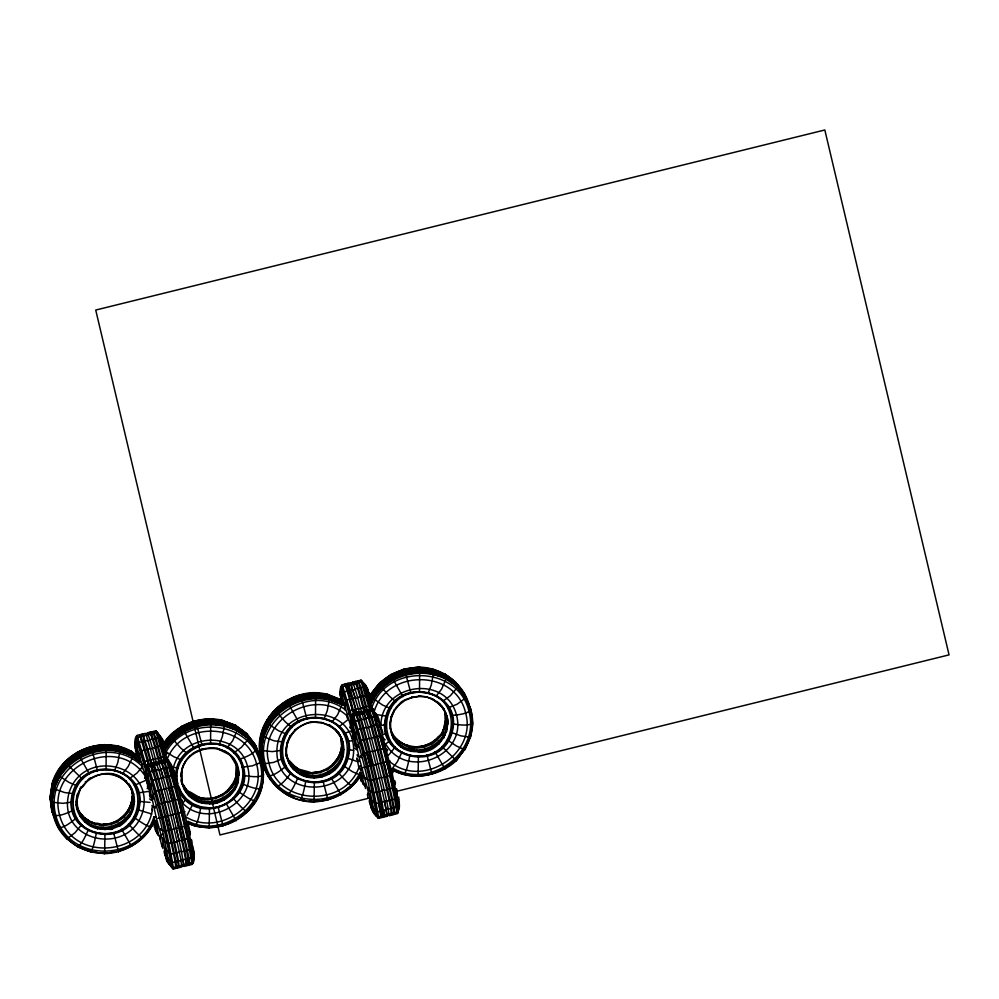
<?xml version="1.0" encoding="UTF-8"?>
<svg xmlns="http://www.w3.org/2000/svg" width="999" height="999" viewBox="0 0 999 999"><rect width="100%" height="100%" fill="white"/><g stroke="black" fill="none" stroke-linecap="round" stroke-linejoin="round"><path stroke-width="1.5" d="M76.174 804.183C78.471 814.173 85.477 821.927 95.954 824.674C96.915 823.438 104.97 827.959 103.222 824.25M104.957 833.653C61.151 833.466 63.699 769.917 106.069 769.63C149.875 769.804 147.328 833.353 104.957 833.653L104.633 853.67C125.762 852.984 146.94 840.309 154.658 820.167M80.432 787.062C82.405 790.858 87.512 776.698 91.658 777.759C104.708 770.192 122.702 774.65 130.482 787.474C111.438 752.01 54.67 791.283 84.628 821.752C98.489 835.027 119.093 829.27 129.733 814.447C132.38 816.058 122.939 819.055 125.474 821.078C135.627 812.811 137.612 794.754 128.796 784.153M207.979 799.749L207.755 798.463C201.673 801.66 189.61 789.784 187.7 791.583C206.219 811.762 244.543 791.046 236.651 764.035M177.31 784.64L177.959 784.44C169.193 753.795 212 730.207 233.791 752.946C254.595 772.14 236.788 808.99 209.478 807.841L209.166 827.846L195.267 826.198L186.688 822.826M190.022 755.881C176.848 767.419 178.609 791.945 195.08 800.349C200.349 804.982 221.491 804.12 201.011 801.822M312.887 773.838C309.628 770.716 294.68 769.942 292.857 765.296C309.802 786.088 349.95 765.309 341.558 738.124M314.373 781.93C270.567 781.742 273.114 718.194 315.484 717.906C359.29 718.081 356.743 781.63 314.373 781.93L314.036 801.922C290.921 802.122 268.856 786.463 262.837 763.91L260.714 748.214M314.448 778.059C311.139 774.824 296.528 774.45 294.443 769.417C304.995 783.041 331.218 779.482 339.847 763.723C347.927 750.911 343.269 732.592 329.882 725.386C311.588 719.255 332.517 725.736 335.302 730.094C345.279 738.598 343.519 753.908 339.847 763.723M391.995 734.327C393.369 740.184 414.298 752.896 416.67 746.827M418.406 756.231C374.6 756.043 377.147 692.494 419.518 692.207C463.324 692.394 460.776 755.943 418.406 756.231L418.119 776.186M390.884 731.618C398.613 761.026 436.888 755.519 445.979 731.73M360.639 767.881L361.238 770.641L358.891 767.806L356.98 757.816M166.746 754.008C166.608 750.586 162.575 744.18 158.279 746.578L161.301 757.704L160.527 757.904L157.505 746.765L155.657 747.215L158.679 758.353L157.917 758.541L154.895 747.414L152.435 748.014L155.457 759.153L153.297 759.69L150.275 748.551L147.815 749.15L150.837 760.289L150.075 760.476L147.053 749.35L145.205 749.799L148.227 760.938L147.452 761.126L140.297 736.55C134.253 736.887 135.589 746.69 136.663 750.499M141.983 736.038L142.008 734.19L140.16 734.64L142.907 742.095L142.145 742.282L139.385 734.827C133.217 735.239 134.915 745.341 135.989 749.2M142.757 735.851L142.77 734.003L145.23 733.391L146.279 735.739L148.439 735.202L147.552 733.503L145.392 734.04M147.365 734.715L147.39 732.854L149.85 732.255L152.597 739.697L153.371 739.51L151.523 733.778L153.359 733.316L155.207 739.06L155.981 738.86L153.234 731.418L156.131 730.906L162.725 740.097M147.527 735.339L147.552 733.503M149.825 734.103L149.85 732.255M150.762 734.54L150.612 732.055L152.46 731.605L153.359 733.316M156.381 732.979L156.406 731.143L162.537 739.285L163.611 743.843M155.482 820.903L155.095 825.186L157.58 828.758L158.329 835.114L160.052 837.224M341.121 699.937C340.409 695.828 337.974 684.802 344.543 684.165L345.592 686.513L346.366 686.313L348.064 691.42L347.29 691.62L345.442 685.876C339.41 686.226 340.746 696.028 341.82 699.824M351.336 721.253L341.308 687.362L341.296 689.135L341.621 685.401L352.085 720.841M345.454 686.45L345.317 683.978L347.165 683.516L356.718 712.387M347.914 685.177L347.927 683.328L350.387 682.717L358.454 709.015L360.614 708.478L357.592 697.352L360.052 696.74L364.16 712.025M352.522 684.04L352.547 682.192L355.007 681.58L357.754 689.035L358.529 688.835L356.68 683.104L358.516 682.654L360.364 688.386L361.139 688.199L358.391 680.744L361.288 680.232L367.869 689.422M355.756 683.241L355.769 681.393L357.617 680.931L358.666 683.279L359.44 683.091L358.554 681.393L357.779 681.58M365.297 686.887L365.309 685.239L373.151 711.101M149.925 788.548L152.397 780.569L155.32 779.607L158.379 790.908L159.141 790.709L156.094 779.42L157.929 778.958L165.035 802.622L164.261 802.821L160.926 789.947L159.078 790.396L162.412 803.271L161.651 803.458L158.317 790.584L155.369 791.483L152.472 796.116L152.897 798.401M162.924 848.513L162.238 845.229L164.448 841.183M177.585 783.428C177.46 780.032 173.376 773.813 169.156 776.186L172.215 787.487L171.441 787.674L165.921 767.881L164.073 768.331L166.646 777.284L165.871 777.472L163.299 768.518L160.839 769.13L166.371 788.923L164.223 789.46L161.164 778.159L158.704 778.77L161.751 790.072M382.742 732.766C382.617 729.37 378.534 723.139 374.313 725.511L380.644 749.375L379.87 749.562L376.548 736.688L374.7 737.137L378.034 750.024L377.26 750.212L373.926 737.337L371.466 737.936L374.8 750.811L372.652 751.348L369.318 738.473L366.858 739.085L370.192 751.96L369.418 752.147L366.084 739.272L364.235 739.722L367.57 752.597L366.808 752.796L363.474 739.922L360.527 740.808L357.63 745.441L358.054 747.727M77.323 809.202L76.486 801.111M131.256 789.385C135.864 797.239 130.819 811.45 123.913 816.845C129.595 809.714 134.278 799 131.393 789.185M184.852 763.024C179.982 768.706 182.942 777.784 181.843 783.391M236.401 778.596C235.439 775.624 236.101 766.383 236.338 763.186M209.54 803.97C224.513 804.37 240.309 789.672 238.386 775.374C237.3 773.613 237.05 762.512 238.249 770.316M262.113 761.887L252.248 765.871L242.095 767.207M289.76 737.112C284.265 747.964 285.477 761.55 294.043 770.029M342.42 745.391L341.521 744.767L341.084 737.324M398.988 704.345C391.87 710.938 387.812 723.251 391.208 731.605C390.072 724.937 390.122 717.519 393.793 711.425M418.481 752.359C438.311 752.934 451.061 732.155 446.84 715.808M133.454 808.628C129.932 806.493 135.402 800.536 133.903 797.589M237.962 782.816L237.088 781.98L238.324 774.749M103.397 828.446L103.434 827.497C114.348 827.184 124.713 821.403 130.582 812.175L131.456 812.624C123.963 824.637 108.866 830.781 95.105 827.472L95.405 826.548L103.434 827.497M106.069 769.63L106.181 749L92.07 750.599C54.058 759.277 37.862 811.663 66.908 838.798L77.922 846.99L90.747 852.01L104.608 853.646L101.299 852.646M235.964 786.812L235.102 786.363C229.221 795.591 218.856 801.373 207.942 801.685L207.917 802.634C218.644 802.259 229.158 796.965 235.102 787.899M210.577 743.805L210.689 723.189L196.766 725.099L183.729 730.431L172.465 738.81L180.582 747.926L187.05 753.421M305.906 775.911L312.812 776.722L312.849 775.773C326.473 775.524 339.235 766.27 343.231 753.171M315.484 717.906L315.597 697.277L301.673 699.188L288.636 704.52L277.372 712.899L285.477 722.015L291.958 727.522M416.595 747.302C425.911 746.353 436.476 741.071 441.858 732.891C443.431 734.989 435.089 737.225 437.362 739.435C444.592 733.591 447.989 721.952 445.591 712.424M416.883 750.074L408.866 749.138L408.566 750.062L416.845 751.036L416.883 750.074C430.507 749.824 443.269 740.584 447.265 727.472M419.518 692.207L419.63 671.578C400.761 672.115 382.829 682.105 372.689 698.064L382.517 705.019L390.621 708.503M95.954 824.674C95.067 820.816 101.399 825.661 103.234 824.275C118.531 824.337 131.631 811.151 132.368 796.303M180.969 776.123C182.392 741.345 239.036 737.412 239.086 775.524M207.667 798.738C224.288 798.988 238.836 781.655 236.688 766.096M286.738 757.479C282.942 740.958 297.178 721.765 315.334 722.202C328.484 724.287 321.815 721.565 315.384 722.165C308.679 719.879 297.789 728.146 294.767 729.757M419.155 695.754L426.948 696.952L419.355 696.515L412 697.527L405.107 700.336L399.15 704.77L394.543 710.514L391.583 717.17L389.91 724.512M183.804 864.247L181.656 864.784L181.568 866.333L183.716 865.796L183.804 864.247L183.017 859.29L180.869 859.814L181.718 866.982L179.258 867.582L178.409 860.426L177.635 860.614L178.496 867.781L176.648 868.231L175.799 861.076L175.025 861.263L175.874 868.418L173.164 869.005L166.521 860.301L165.447 855.781L166.034 853.408L156.044 816.795L148.227 781.081C144.843 778.059 143.656 764.173 150.1 763.661L155.419 780.057L156.181 779.869L153.621 770.916L155.457 770.454L158.029 779.407L158.804 779.22L156.231 770.266L158.691 769.667L161.264 778.608L163.411 778.084L159.066 763.698L161.526 763.086L163.424 769.08L164.198 768.893L161.326 760.888L163.162 760.439L164.136 762.437L168.481 776.822L169.256 776.635L166.683 767.682C171.691 765.172 175.25 773.351 175.712 777.01M146.766 768.356L147.165 764.897C158.104 798.713 166.945 833.653 172.715 868.693L171.753 866.707L172.402 867.02M148.227 781.081L148.289 779.957M150.774 765.047L150.861 763.473L152.71 763.024L155.582 771.016L156.356 770.828L153.471 762.824L155.944 762.225L158.816 770.217L160.964 769.692M150.936 765.671L151.024 764.123L150.25 764.31L152.972 771.665L153.746 771.478L151.836 765.484L153.684 765.022L155.457 770.454M153.384 764.397L153.471 762.824M153.546 765.022L153.634 763.473L152.872 763.673M155.844 763.785L155.944 762.225M156.006 764.422L156.094 762.874L158.254 762.337M163.074 762L163.162 760.439M163.848 761.812L163.936 760.251C169.593 757.729 172.79 767.469 173.626 771.378M164.011 762.437L164.098 760.901L163.324 761.088L164.286 763.061L165.047 762.874L164.098 760.901M173.576 868.993C167.745 833.628 158.829 798.351 147.79 764.235M165.659 852.309C166.358 856.043 170.055 864.31 175.175 861.825L173.426 853.208L174.188 853.021L175.949 861.638L177.785 861.188L176.036 852.572L176.798 852.372L178.559 860.988L181.019 860.389L179.271 851.772L181.418 851.235L183.878 866.445L186.338 865.846L185.477 858.678L186.251 858.491L187.038 863.448L186.264 863.648M183.179 859.852L185.639 859.24L183.878 850.624L184.653 850.436L187.1 865.646L188.948 865.196L186.488 849.987L187.263 849.799L189.023 858.403C194.718 858.253 193.868 849.15 192.607 845.654M188.886 862.999L188.786 864.547L189.648 862.811L188.886 862.999L188.099 858.029L188.861 857.841L189.723 865.009C195.891 864.61 194.206 854.495 193.132 850.636M192.02 864.435C186.201 829.07 177.285 793.793 166.246 759.677M192.645 863.773L194.368 854.02L193.207 849.45M192.957 861.8C187.387 827.971 178.846 794.217 168.282 761.575M193.756 857.804C188.586 826.385 180.657 795.054 170.854 764.735L170.767 766.133L168.194 763.074M357.779 713.91L357.867 712.349L356.019 712.799L358.903 720.803L358.129 720.991L355.244 712.999C348.614 713.736 350 725.886 353.446 729.282M357.929 714.547L358.791 712.811L358.703 714.36M358.541 713.723L358.629 712.162L361.089 711.55L362.212 714.185L364.36 713.648L366.121 719.018L363.973 719.542L362.063 713.561L359.603 714.16L361.513 720.154L360.739 720.341L357.867 712.349M365.622 711.975L365.709 710.414L363.249 711.013L368.569 727.409L366.421 727.946L363.848 718.993L361.388 719.605L363.948 728.546L363.186 728.746L360.614 719.792L358.766 720.242L361.338 729.195L360.577 729.382L358.004 720.429C352.422 720.591 352.784 729.407 353.921 732.991M366.383 711.788L366.483 710.227L368.319 709.765L371.203 717.769L371.965 717.569L369.093 709.577L371.99 709.065L378.571 718.256M366.546 712.412L366.633 710.876L365.871 711.063L368.581 718.406L369.355 718.219L366.483 710.227M369.006 711.138L369.093 709.577M369.155 711.775L369.255 710.227L368.481 710.414M372.165 710.851L372.265 709.302L383.691 748.576L395.504 798.488L397.802 813.099L394.88 814.335L394.018 807.167L393.256 807.367L394.106 814.522L392.257 814.984L391.408 807.816L390.634 808.004L391.496 815.172L389.036 815.771L388.174 808.616L386.026 809.14L386.875 816.308L384.415 816.92L381.955 801.71L381.193 801.897L383.491 816.458L384.353 814.722L383.566 809.752L382.792 809.939M373.351 712.399L373.439 710.901C383.591 744.193 394.031 778.558 397.802 813.099M375.924 715.459L376.011 714.073L380.656 728.234L392.182 773.376L399.001 805.743L398.114 811.138M377.872 818.019C372.09 782.991 363.261 748.039 352.322 714.235L352.222 715.784L352.947 713.561C363.986 747.689 372.902 782.966 378.733 818.318C374.837 815.446 369.855 809.615 371.878 804.17M398.676 796.94L398.851 799.088L396.478 807.167L394.168 807.741L392.42 799.125L391.645 799.312L393.406 807.929L391.558 808.378L387.487 789.185L386.725 789.372L389.16 800.424L386.7 801.036L384.253 789.984L382.105 790.521L384.553 801.56L382.093 802.172L379.645 791.121L378.871 791.32L383.653 817.107L381.805 817.557L379.345 802.347L378.571 802.547L381.031 817.756L378.733 818.318L377.759 816.32M381.73 815.371L380.869 817.107L381.73 815.371L380.944 810.401L380.182 810.589M397.177 813.76C391.358 778.408 382.442 743.131 371.403 709.003M196.703 720.716L209.016 718.731L223.152 721.016L236.014 726.073L235.752 725.411L246.753 733.591L255.095 744.28L261.288 759.59M301.611 694.804L313.923 692.819L328.059 695.104L327.797 694.442L340.684 699.537L343.356 701.972M370.167 696.428C379.046 678.808 398.426 668.044 417.907 667.419L417.944 667.132C441.433 666.907 463.623 683.066 469.493 706.006L470.217 710.988M168.993 762.187L168.544 759.814L163.936 756.755L161.239 757.379L162.387 761.862M374.15 711.525L373.701 709.14L369.093 706.093L366.396 706.705L367.545 711.188M162.213 846.965L159.815 838.161L162.45 833.878M179.845 791.745L179.433 789.46L175.162 786.588L172.153 787.162L175.487 800.049L174.713 800.236L171.441 787.674M120.467 777.11L119.93 776.735M315.597 697.277L329.47 698.9L342.32 703.97L337.55 714.859L331.943 722.015M398.077 744.33L398.314 743.231L393.244 737.699L397.764 743.481L404.12 747.552L404.008 748.738M103.197 824.262C108.991 823.288 117.682 823.838 103.459 825.561M104.733 828.646L97.44 827.609L97.527 828.895M209.191 827.784L209.203 827.684C228.072 827.372 245.929 817.232 256.069 801.348C266.171 785.451 263.549 766.47 260.664 748.9L262.475 734.752L268.057 722.152L277.023 711.151L268.306 722.826L262.725 735.426L262.475 734.752M312.587 772.702C324.812 772.227 336.85 764.035 340.434 751.897C342.857 750.973 337.587 757.067 338.574 757.292M314.086 801.885L314.111 801.785C332.979 801.473 350.836 791.32 360.976 775.436L352.31 771.64L343.281 765.621M78.134 752.996C62.088 762.587 50.974 779.794 50.524 798.688L52.373 812.799L50.262 797.964L52.26 783.541L49.95 797.115L51.786 811.2M52.847 814.06L50.849 797.751L51.523 793.306M51.985 790.346L52.435 787.399M50.774 799.362L52.835 785.876L58.666 772.714M53.059 786.475L53.309 787.15L58.891 774.55L67.607 762.874L58.641 773.875L53.059 786.475L51.249 800.624L53.484 786.038L58.991 773.601L59.216 774.188M138.736 759.502C106.543 732.279 51.036 758.703 51.324 800.836L51.511 801.348M72.465 801.972L62.949 803.346L51.823 802.185L53.884 788.711L59.728 775.586M52.935 797.115L53.534 792.457M52.398 802.384C52.085 759.964 108.541 734.053 140.21 762.324M77.435 793.843L76.886 801.298L77.885 808.89M131.793 802.11L132.467 797.726M133.804 803.408L134.253 800.499M144.755 775.424C116.696 734.103 46.279 766.608 59.553 814.934C71.341 862.524 145.542 856.955 152.385 809.502M236.763 773.376L237.213 770.454M237.65 781.98L238.324 777.597M314.198 693.468C285.876 693.643 259.952 717.507 259.678 746.241L259.865 746.753M276.436 709.552L267.52 720.666L261.938 733.266L260.202 747.639L262.262 734.153L268.082 720.991L269.992 718.606M261.626 737.15L262.312 732.717M260.664 748.9L262.899 734.315L268.419 721.877L268.631 722.464M344.767 705.781L342.245 703.758L329.195 698.189C296.915 689.647 261.126 715.296 260.739 749.113L260.926 749.625M261.563 747.414L262.238 742.981M262.687 740.022L263.149 737.062M281.88 750.249L272.365 751.623L261.238 750.461L263.311 736.987L269.143 723.863L271.066 721.478M261.825 748.139L262.275 745.179M262.725 742.22L263.187 739.26M262.812 742.432L263.261 739.472M261.813 750.661C261.925 711.788 309.078 685.851 342.382 705.219M261.613 784.402L261.338 787.911M285.876 750.212L287 742.919L290.01 736.101L294.967 730.044M341.67 747.464L341.596 740.184M342.557 756.068L343.231 751.685M353.634 750.386C353.309 798.014 276.461 800.299 276.885 751.173C277.198 703.558 354.046 701.261 353.634 750.386L347.977 749.575M445.467 723.226L446.141 718.855M447.04 727.459C447.814 730.831 440.771 735.227 443.881 738.036M471.653 727.322L470.092 735.801M470.554 708.878L470.741 709.377C483.366 752.996 430.132 792.294 391.67 769.317M151.935 805.494L152.41 806.792L155.807 807.379M160.452 828.533L160.939 829.832L165.297 831.068L168.307 830.419L161.626 803.308L158.666 804.12L155.282 806.88L155.407 808.029M187.4 821.877L187.887 823.176L185.09 826.173L182.143 826.997L175.474 799.887L178.446 799.225L182.23 800.224L182.355 801.36M357.093 754.819L357.567 756.118L358.866 756.455L371.191 802.734L370.779 807.467L376.685 816.433C371.116 782.592 362.575 748.838 352.01 716.196L351.398 720.291M149.6 798.9L151.349 800.386M354.757 748.239L356.493 749.725M135.602 742.382L136.151 738.036L146.179 771.927M340.497 693.006L341.034 690.421M113.149 773.701L113.499 774.375M361.238 775.349L360.926 780.244L365.209 786.55M351.124 721.59L350.811 726.348L353.384 730.406L358.866 756.455M341.596 687.237L342.22 686.588M361.263 774.025L360.939 778.758L365.222 784.814M340.696 699.874L341.258 697.714M96.428 832.642C95.429 837.187 93.282 850.211 90.509 851.385L77.647 846.315C81.856 845.216 86.189 834.265 88.511 829.532M200.474 798.863L200.262 797.739M209.478 807.841L200.936 806.83C199.875 811.438 197.952 824.075 195.03 825.561M202.035 803.084L201.96 801.797L209.478 803.109L216.833 802.097L223.826 799.2L216.683 801.673L209.253 802.721M305.382 772.951L305.17 771.827M305.844 780.918C304.782 785.526 302.859 798.164 299.937 799.65L304.558 800.199M306.943 777.172L306.868 775.886L314.373 777.197M409.415 747.264L409.328 745.966L403.534 744.218M409.877 755.232C408.778 760.314 406.955 771.79 403.958 773.963M410.976 751.485L410.664 750.636M439.135 703.87C444.093 709.427 448.364 715.534 448.014 723.925M164.76 849.512L164.098 851.66L165.01 855.706M369.917 798.85L369.255 800.998L370.167 805.032M114.598 770.629L117.82 762.524L120.042 750.624L106.181 749M207.942 801.685L199.925 800.736L199.625 801.66L195.779 800.149M219.118 744.817L222.327 736.713L224.563 724.812L210.689 723.189M312.849 775.773L304.832 774.824L304.533 775.748L300.687 774.237M324.026 718.905L327.235 710.801L329.47 698.9M428.047 693.206L431.268 685.102L433.491 673.214L419.28 671.291L433.416 673.001L446.278 678.059L432.717 672.227M370.217 793.631C368.144 797.726 373.901 805.431 378.708 803.009L376.261 791.957L377.035 791.77L379.483 802.821L381.318 802.359M224.5 750.761L224.975 751.298M115.135 746.091L118.382 746.166L131.493 751.885L131.256 751.26C102.01 734.702 61.239 751.26 52.01 783.641L52.248 784.277M95.692 823.676L88.686 821.091L83.941 817.569M222.715 720.641L235.776 725.449L222.715 720.641L208.966 719.03M313.873 693.119L327.822 694.467C290.634 684.04 250.499 720.779 260.964 758.84M368.144 792.769L367.395 794.567L368.082 797.839M53.022 782.167L57.33 772.464M118.644 746.827C91.034 739.909 60.102 756.842 52.323 784.49L52.51 784.989M55.07 781.218L58.741 772.926M59.465 774.862L53.934 788.773L64.598 792.544L73.739 793.681M57.093 780.606L59.54 775.074M56.131 784.09L58.579 778.558M78.571 792.831L80.931 787.512M129.758 807.654L131.581 803.571M133.267 806.106L129.62 814.497L130.432 815.446M129.783 814.922C135.614 805.456 134.316 793.518 129.083 784.103M130.719 813.248L132.58 807.791M167.582 758.216C183.267 719.73 247.003 722.826 256.631 764.26C267.545 803.096 219.768 837.287 185.814 816.945M153.871 817.095C139.648 862.562 67.57 862.899 55.819 815.434C42.895 767.931 106.531 731.805 141.433 765.621M151.249 826.323L153.721 820.716M153.809 820.928L151.324 826.535C147.864 827.584 137.937 819.979 133.854 817.344M154.283 820.204C141.496 854.432 91.896 864.335 66.596 837.961L68.856 839.26M238.324 779.083L234.141 788.686L229.533 794.43L223.576 798.863L224.138 800.049M234.94 789.635C234.952 783.84 241.109 774.899 237.337 767.794M237.05 783.341L234.628 788.798L229.683 794.854L223.726 799.275M300.262 695.391L300.075 695.017C282.205 700.149 267.432 714.01 261.838 731.83L261.663 732.554M343.431 702.185C314.673 682.654 271.066 699.437 261.75 732.766L261.938 733.266M276.511 709.752L267.595 720.878L262.262 734.153M264.835 727.397L267.282 721.865M277.497 712.412L268.581 723.538L263.074 736.35L274.013 740.821L283.154 741.957M265.896 730.269L268.344 724.737M266.77 729.595L269.143 723.863M257.005 797.702L258.866 793.506M257.08 797.914L260.801 789.522M341.958 757.429C341.396 764.997 331.156 769.205 329.033 774.138M369.805 696.428L371.041 693.631L379.782 682.729L391.021 674.387L404.058 669.068L417.994 667.145L432.092 669.405L431.83 668.743L444.942 674.475L444.717 673.838L455.919 682.629L464.348 693.518L471.053 710.227L472.652 723.663L470.541 737.237L460.814 735.851L450.736 732.18M370.042 697.065C379.008 679.27 398.564 668.418 418.219 667.782M370.117 697.265C385.314 666.171 431.381 658.329 456.006 682.829L445.217 675.187L432.355 670.129L418.294 668.631M370.304 697.777L371.541 694.979L380.457 683.853M370.379 697.989L371.628 695.192L380.544 684.065M370.017 700.062C378.484 681.443 398.701 670.042 418.818 669.38L418.569 668.706L404.645 670.629L391.608 675.948L380.344 684.327L380.594 685.002M370.854 699.25L372.09 696.453L380.806 685.601L392.17 677.185M371.104 699.924L381.056 685.451L372.664 696.778M371.178 700.137C382.305 678.071 409.428 666.77 433.229 672.489L433.416 673.001M371.441 700.861L372.914 697.452L371.765 700.424M371.054 702.896C387.212 665.646 445.941 661.813 465.909 697.739L457.067 704.258L447.864 707.916M371.578 703.296C385.776 671.415 432.555 662.899 457.28 687.599L457.33 686.425L446.353 678.271L433.491 673.214M372.09 706.905C387.35 663.598 458.366 665.521 468.956 711.238C480.706 753.059 429.258 789.897 392.682 767.981L397.29 761.812L401.96 752.11M374.038 712.2C385.801 669.268 455.169 668.306 465.559 712.662C477.51 753.908 422.465 788.923 389.872 761.725M359.253 766.47C345.642 807.292 278.921 806.068 268.981 763.211C256.643 720.529 315.122 685.814 347.115 715.958M360.327 772.065C341.97 811.85 275.474 807.442 265.247 763.711C252.71 720.229 309.44 682.579 345.017 709.565M442.32 733.815C444.056 727.247 447.152 716.221 444.056 709.04M442.607 731.605L445.03 726.148L441.67 733.278M443.231 737.499C446.903 731.056 448.164 723.401 446.278 716.183M464.772 749.113L456.268 760.651L464.772 749.113L470.354 736.513L464.972 749.812L456.343 745.953L447.302 739.934M387.512 750.699L387.387 749.55L383.691 748.576L380.631 749.213L377.31 736.5L380.319 735.926L385.164 739.834M256.968 749.412L247.103 736.288L256.743 748.713C253.908 754.233 244.892 757.329 238.923 759.527M340.334 735.589L339.523 735.276L340.022 734.74M391.683 733.478L392.345 733.366L392.145 734.24M329.483 724.7L329.882 725.386M230.294 755.256L235.427 761.488M335.189 729.345L335.826 729.807M152.572 807.13L151.823 808.478L152.547 810.813M88.998 821.94L89.111 820.741L82.755 816.683M90.559 826.161L90.672 824.962L84.44 820.791M193.519 796.128L193.294 795.142M200.936 806.83L193.019 803.72L187.075 815.346M195.08 800.349L194.768 799.5M298.426 770.217C299.338 766.92 291.221 766.795 290.359 762.649M297.927 777.809C295.679 782.479 291.146 793.668 287.075 794.592L294.218 797.402M299.987 774.437L299.675 773.588M402.447 744.517L402.56 743.318L396.203 739.26L394.393 736.95M122.515 773.738L128.122 766.583L133.142 756.393L120.042 750.624M227.035 747.926L232.642 740.771L237.412 729.882C216.658 718.256 189.535 722.389 172.39 738.598L172.203 738.086C192.557 718.368 227.572 717.369 248.127 737.312L237.15 729.158M365.996 784.927L365.122 786.25L365.547 788.548M400.874 747.04L401.423 746.203L408.866 749.138M444.368 709.889C440.322 702.634 433.479 699.45 426.523 696.877M435.964 696.328L441.57 689.16L446.353 678.271M118.194 746.453L131.231 751.223L139.798 757.592M403.796 747.764C410.314 751.498 419.967 751.098 426.011 751.323M266.233 771.078L268.281 774.55M443.668 709.34L443.706 710.002M102.922 745.054C84.728 745.704 67.745 755.818 57.942 771.078L57.83 771.678M139.073 758.041L131.581 752.097C106.543 738.286 72.752 747.552 57.905 771.89L58.092 772.389M78.209 753.209L66.896 761.75L58.417 773.276C74.575 746.241 115.247 737.886 139.41 758.928M59.615 771.515L61.538 769.143M64.411 765.559L67.358 762.2M97.49 770.803L92.258 750.911L79.208 756.243L67.957 764.622L59.465 776.111L69.068 782.442L77.173 785.926M60.677 774.387L62.6 772.002M64.51 769.63L68.332 764.859L59.465 776.111M163.074 744.018C175.574 724.525 200.512 715.072 222.914 720.379L223.152 721.016M164.373 742.869L171.091 734.502L182.255 726.198L195.13 720.666L195.367 721.303L209.291 719.38M163.312 744.655L171.066 735.002L182.33 726.623L195.367 721.303M163.386 744.867C180.682 716.882 223.501 711.201 247.065 734.44L236.089 726.285M164.548 744.168L171.528 735.451M164.623 744.38L171.603 735.664M167.008 742.132L168.918 739.747M163.911 746.265C176.373 726.685 201.323 717.319 223.751 722.614L223.501 721.94C205.057 717.694 185.265 723.076 171.403 735.938L171.653 736.613M164.123 746.852L172.115 737.062L164.373 747.527M164.448 747.739L172.203 738.086M164.635 748.251L172.59 738.323L183.716 730.057M165.684 747.252L172.59 738.323M164.947 749.088L172.702 739.435L183.966 731.056L188.349 729.233M165.447 749.537C182.567 721.802 225 716.183 248.351 739.21L248.389 738.024L236.813 729.72M124.151 817.107C107.43 828.72 127.348 814.11 128.559 810.389M146.478 832.567L148.414 830.144M276.561 710.701L276.311 710.027C293.444 693.806 320.417 689.822 341.258 701.098L341.508 701.773C316.483 687.949 282.68 697.227 267.844 721.553L267.595 720.878M277.572 712.624L268.893 724.387L278.496 730.719L286.588 734.203M272.977 719.093L274.887 716.708M268.893 724.387C281.418 704.27 306.681 694.018 329.695 699.537L329.707 699.612M255.756 800.499L247.04 811.363L243.281 814.16M239.61 817.157L247.115 811.575L255.844 800.711C252.198 801.585 242.595 794.317 238.374 791.533M374.026 692.906L375.936 690.534M377.859 688.149L379.77 685.764M381.518 686.725L372.415 697.339M312.812 776.722C323.551 776.348 334.066 771.053 339.997 761.987M343.269 792.182L352.023 785.664L359.69 775.798M360.627 775.411C348.214 795.316 323.177 805.506 300.374 800.024C275.474 794.317 262.824 770.466 256.393 747.776L246.591 734.902M439.16 743.905L438.623 743.244L444.905 735.214L444.031 734.764M433.067 748.438L432.667 747.677L440.734 740.709M455.981 759.764L464.697 748.9M142.595 766.483L136.925 773.114L129.271 778.758M248.351 739.21L241.433 747.302L233.791 752.946M457.28 687.599L450.374 695.691L442.719 701.348M181.506 776.011L181.281 775.374M286.413 750.099L286.176 749.462M83.067 817.532L83.304 816.433L78.384 810.826M81.756 824.512L75.037 832.691L67.02 838.848L58.329 827.484L51.798 810.289L54.708 816.732M84.628 821.752C86.413 817.856 73.202 809.053 85.027 821.078C92.22 828.071 103.072 830.019 112.388 828.096C113.724 831.143 105.207 827.734 105.02 829.782M126.086 780.681L126.398 781.53M178.484 785.714L181.131 792.12L186.264 798.701L182.755 803.258C208.067 829.657 257.754 802.272 247.59 766.695C239.011 730.394 182.218 732.105 173.451 767.457L178.247 767.869M189.136 795.928L189.385 794.842L184.315 789.31M291.171 772.789C287.575 777.284 281.219 786.151 276.099 786.438M348.039 719.617L338.698 727.035M396.516 740.109L396.753 739.01M395.204 747.09L388.486 755.269M366.458 776.997L365.609 777.871L366.084 779.158L370.454 780.394L373.464 779.744L370.092 765.671M56.918 822.701L58.779 826.061M130.32 786.65L132.979 794.03L133.704 794.068M183.341 785.738L182.755 785.089M288.249 759.827L286.139 753.77M230.919 755.706C229.67 754.195 204.783 743.306 224.4 751.236C231.93 753.845 234.315 763.536 238.224 768.256M439.847 704.108C418.406 690.172 444.006 705.619 443.556 709.59M135.539 750.549L136.626 754.607L138.199 756.243L137.587 752.447L135.015 748.426L135.352 742.032L145.392 776.298L144.53 778.383M341.146 698.526L339.972 693.818L340.509 691.358L350.549 725.636L349.687 727.722M158.479 826.498L157.343 828.171M363.636 775.836L362.737 777.771M234.977 760.739L234.777 761.613M68.506 761.063L70.979 759.228M73.451 757.392L78.397 753.708L91.359 748.663M73.526 757.604L78.471 753.92M78.721 754.595L67.358 763.011L67.607 763.686L78.946 755.194M74.326 759.752L79.271 756.081M69.568 763.935L79.458 756.58L92.42 751.535M82.53 779.245L68.182 765.246C87.288 746.952 120.055 744.093 140.459 761.762M177.71 730.856L182.642 727.185M175.499 733.416L182.917 727.896L195.792 722.639L198.851 722.215M183.242 728.783L171.878 737.2L172.128 737.874C189.261 721.665 216.234 717.682 237.075 728.945L223.963 723.214L210.102 721.578L196.116 723.526L196.341 724.113L189.186 727.035M175.325 737.212L177.797 735.364M180.27 733.528L182.742 731.693M125.712 821.328C111.538 833.753 124.251 818.631 125.175 820.666M282.605 704.944L287.55 701.273M282.879 705.669L287.812 701.985L300.699 696.728L312.924 695.042M288.149 702.871L276.773 711.288L277.023 711.962L288.286 703.583L301.336 698.264L315.259 696.34L315.01 695.666L301.024 697.614L301.236 698.201L301.074 697.589L288.037 702.909L288.286 703.583M283.666 707.816L288.611 704.145M281.468 710.376L288.886 704.857L300.324 700.187M138.849 840.184L142.607 837.387C139.86 837.125 131.668 827.397 128.484 824.038M384.165 681.093L391.583 675.574L404.458 670.317M391.658 675.786L380.07 683.616M385.664 680.893L391.845 676.298M419.031 670.616L418.806 670.029L432.904 671.603L446.004 677.347C425.162 666.071 398.189 670.054 381.056 686.276L380.806 685.601M392.644 678.446L381.131 686.488M386.725 683.766L392.907 679.17M419.205 696.091C416.196 696.753 401.123 698.85 399.15 704.807M327.472 769.917C335.889 763.036 344.967 750.574 340.684 737.662M346.94 789.173L351.948 785.451M437.599 739.685C424.413 750.749 434.952 738.623 437.062 739.023M416.845 751.036L425.174 749.887L432.967 746.703L439.697 741.695L438.986 741.046M445.966 767.207L450.974 763.486M444.792 768.343L451.048 763.698M392.769 770.092C413.299 780.856 439.56 776.335 456.293 760.601L441.945 746.615M67.22 838.748L58.067 826.76M76.611 817.931C71.99 821.378 63.774 828.72 58.329 827.484M80.107 815.971L80.607 815.496L76.324 804.607M145.679 780.381L134.415 785.339M181.131 792.12L180.007 792.894C197.964 825.861 253.858 803.134 243.431 766.982C233.891 729.819 175.749 738.711 175.687 776.285L176.985 776.161M184.628 790.147L184.965 789.185M286.039 766.208C281.281 769.904 273.364 776.673 267.757 775.761M289.523 764.247L289.872 763.286L289.211 763.398M390.06 740.521L385.726 744.018C406.655 780.719 467.482 756.043 456.518 715.084C445.866 673.613 380.981 683.528 380.906 725.486L385.914 724.562M393.556 738.548L393.906 737.587M287.65 759.178C292.532 763.061 297.54 771.415 305.482 772.115M343.831 733.616L350.886 731.043M343.231 748.838L342.807 741.495L343.156 744.405M383.254 734.49L386.9 732.829M157.979 818.306L184.927 811.65M359.852 766.27L361.201 766.121M363.137 767.632L390.085 760.976M445.117 711.638L445.554 719.068L446.453 719.705M78.072 753.159L91.109 747.826L105.045 745.916L118.719 747.04M78.147 753.371C97.14 743.044 122.49 743.805 139.161 758.253M91.908 749.987L78.871 755.306L78.621 754.632L91.658 749.312L91.908 749.987L105.832 748.064L119.705 749.7L132.555 754.757L119.455 749.025L105.357 747.452L105.569 748.039M79.133 756.031L91.983 750.199M184.078 726.598L195.529 721.915M223.314 722.564L236.601 727.684L236.351 727.01C215.597 715.384 188.474 719.517 171.328 735.726L171.141 735.214M183.978 730.769L195.417 726.098M191.209 728.059L195.504 726.31M193.981 748.263L183.966 731.056L197.003 725.736L210.926 723.813L224.812 725.524M288.986 700.686L300.424 696.016M343.619 702.697C323.039 688.985 293.943 693.044 276.236 709.814L276.049 709.302M289.323 701.61L300.774 696.94L300.612 696.315M290.047 703.558L301.486 698.875L315.522 697.065L329.383 698.688M218.019 748.563C209.278 746.328 195.18 749.862 190.06 755.956M202.909 748.701L196.179 751.985M391.521 675.736L404.558 670.416L418.306 667.994M393.281 675.711L404.72 671.028M395.254 676.61L400.974 674.263M392.582 678.608L405.631 673.289L419.368 670.866M394.155 678.071L401.311 675.149M394.343 678.583L405.781 673.9L410.377 673.276M117.745 820.791L110.764 823.688M111.001 824.525L118.057 821.64M112.25 827.896L119.218 825.099M112.562 828.745L119.618 825.861M215.197 797.864L222.015 794.605L222.565 795.828M126.124 847.901L118.307 851.098L118.556 851.76M320.105 771.952L327.073 769.143M222.74 825.074L226.648 823.476M222.814 825.286L234.553 820.491M421.128 746.678L431.106 743.456M416.908 748.139L424.45 747.102L431.506 744.218M332.942 797.239L339.46 794.58M433.054 773.139L440.884 769.942M254.595 744.317L255.332 744.904M463.524 692.707L464.273 693.306M73.451 810.251C67.782 812.699 58.854 817.207 53.184 814.997M133.391 793.218L132.979 794.03M148.739 791.37L137.575 793.019M282.867 758.528L273.651 762.399L262.887 763.948L260.864 747.627L261.089 748.214M155.682 816.645L154.42 817.07L156.044 816.795M147.115 788.636L148.426 788.336L145.392 776.298M353.271 737.712L351.985 738.049L353.584 737.674L355.045 743.693M139.548 735.476L140.322 735.289L141.209 736.987L140.434 737.175M150.774 732.704L150.012 732.904L150.899 734.59M344.705 684.814L345.479 684.627L346.366 686.313M355.931 682.042L355.169 682.23L356.056 683.928L356.818 683.741L355.769 681.393M141.059 736.363L142.907 735.901L147.153 749.812L147.914 749.612L142.77 734.003M143.669 735.714L146.141 735.102L147.989 740.846L150.137 740.309L147.39 732.854M148.289 734.577L150.749 733.965M154.133 733.129L157.293 732.841L165.422 761.038M345.317 683.978L346.216 685.689L348.064 685.239M347.927 683.328L348.826 685.039L351.286 684.44M352.547 682.192L353.446 683.903L355.906 683.291M359.29 682.467C364.797 679.932 368.044 689.335 368.768 693.169M149.987 734.727L151.673 734.402L150.612 732.055M348.214 685.863L348.976 685.676L348.089 683.978L347.327 684.165L352.297 699.138L353.072 698.95L350.549 690.209L353.009 689.61M351.436 685.064L353.596 684.527L352.709 682.841L350.549 683.366L355.532 698.338L357.692 697.801L355.169 689.073L357.63 688.461L360.152 697.202L360.914 697.015L358.391 688.274L360.239 687.824L362.762 696.553L363.536 696.365L361.014 687.637L363.311 687.062L369.143 692.994L369.98 694.954M142.008 741.72C136.376 741.895 136.838 750.798 137.962 754.407M144.63 741.071L142.782 741.533L145.305 750.261L144.53 750.449M145.392 740.883L147.852 740.271L150.374 749.013L152.535 748.476L150.012 739.747L152.472 739.135L154.995 747.876L155.757 747.677L153.234 738.948L155.082 738.486L157.605 747.227L158.379 747.04L155.856 738.298C160.901 735.788 164.435 744.08 164.922 747.751M346.216 685.689L347.939 690.858L349.787 690.409M144.755 741.645L145.529 741.445M349.912 690.971L350.674 690.784L348.826 685.039M353.134 690.172L355.294 689.635L353.446 683.903M144.43 749.987C139.523 749.949 138.599 757.367 139.798 760.664M352.21 698.676L350.362 699.125L354.108 713.036M355.432 697.876L352.972 698.488L355.994 709.615M343.119 703.746C341.995 700.137 341.533 691.221 347.165 691.046L349.687 699.787L350.462 699.587L347.939 690.858M353.646 714.335L352.547 710.127L349.875 710.838L346.753 715.808L347.202 718.181M353.384 710.264L352.61 710.451L349.687 699.787M363.074 707.879L363.836 707.679L360.814 696.553L362.662 696.091L365.684 707.23L366.458 707.042L363.436 695.903L366.458 695.404L371.915 701.585M160.714 761.738L161.476 761.538M361.251 712.2L363.411 711.663L364.36 713.648M151.061 765.671C145.042 765.996 146.341 775.748 147.415 779.545M154.445 764.834L156.905 764.223M162.288 762.899L164.136 762.437M163.936 760.251L164.91 762.249L167.957 761.825L174.188 770.541M356.218 714.997C350.199 715.334 351.498 725.087 352.572 728.87M356.993 714.809L358.841 714.347M364.223 713.024L366.683 712.412L371.029 726.797L371.803 726.61L367.445 712.225L369.293 711.775L373.638 726.161L374.413 725.961L371.84 717.02L374.875 716.558L380.781 724.225M370.067 711.575C375.537 709.053 378.808 718.393 379.52 722.215M151.211 766.295L151.985 766.108L150.861 763.473M153.821 765.646L154.595 765.459L153.634 763.473M161.676 763.711L162.437 763.523M366.82 713.036L367.595 712.849M369.443 712.399L370.204 712.2L369.255 710.227M152.847 771.103C147.265 771.265 147.627 780.069 148.764 783.666M365.996 718.456L368.456 717.856M369.23 717.657L371.079 717.207M166.046 768.431L166.808 768.243L164.91 762.249M163.312 777.634L165.772 777.022L172.103 800.873L172.877 800.686L169.543 787.811L171.391 787.362L181.381 827.184L179.533 827.647L182.43 840.196L184.278 839.734L181.306 827.01L182.08 826.822L185.052 839.547L187.974 838.648L190.347 833.79L188.012 822.439M168.394 776.373L166.546 776.835L169.605 788.124L168.831 788.323M377.372 736.812L376.598 737L373.551 725.699L371.703 726.161L374.762 737.462L373.988 737.649L370.929 726.348L368.469 726.96L371.528 738.261L369.368 738.785L366.321 727.484L363.861 728.096L366.908 739.397L366.146 739.585L363.087 728.283L361.251 728.746L364.298 740.047L363.524 740.234L360.477 728.933C355.644 728.883 354.583 736.138 355.781 739.422M165.01 802.472L167.47 801.86L174.151 828.97L171.691 829.582L161.701 789.747L164.161 789.148L167.495 802.022L169.643 801.485L166.309 788.611L168.769 787.999L178.759 827.834L176.299 828.446L179.208 840.996L181.668 840.384L175.474 814.297M172.09 800.723L169.63 801.323L173.039 814.909M174.7 800.074L172.852 800.536L176.261 814.11M165.809 816.695L169.068 830.231L170.916 829.769L164.248 802.659L162.4 803.109L169.006 830.044L168.232 830.244L171.204 842.969L168.182 843.531L163.386 840.446L162.65 838.036M178.696 827.659L179.458 827.472L184.778 850.911L186.626 850.449L184.178 839.397L184.952 839.21L187.387 850.261C192.407 850.361 192.819 842.619 191.371 839.485M380.631 749.213L387.237 776.148L386.463 776.335L389.435 789.06L387.587 789.522L384.615 776.797L383.853 776.985L386.825 789.709L384.365 790.321L381.393 777.597L379.233 778.121L382.205 790.846L379.745 791.458L376.773 778.733L376.011 778.92L378.983 791.645L377.135 792.107L374.163 779.382L373.389 779.57L376.361 792.294L373.339 792.856L368.544 789.784L367.807 787.362M169.006 830.044L171.978 842.781L173.826 842.319L170.854 829.595L171.616 829.407L174.588 842.132L177.048 841.52L174.076 828.795L176.236 828.258L179.108 840.659L176.948 841.183L179.395 852.234L176.935 852.846L174.488 841.795L173.714 841.982L176.161 853.034L174.326 853.483L171.878 842.444L171.104 842.632L173.551 853.683L170.517 854.182L164.535 847.926M182.33 839.859L181.568 840.047L184.016 851.098L181.543 851.697L179.108 840.659M369.705 797.976L219.955 834.964L95.729 310.052L824.824 129.982L949.05 654.882L396.928 791.245M389.036 799.962L389.81 799.774M389.935 800.236L391.783 799.774L389.335 788.735L390.097 788.548L392.545 799.587C397.565 799.687 397.977 791.945 396.528 788.81M186.401 859.053L188.249 858.603M381.106 810.963L382.942 810.514M383.716 810.326L386.176 809.714L384.553 801.56M383.579 814.909L384.353 814.722M386.813 814.11L388.961 813.586L388.873 815.122L386.713 815.659M394.043 812.324L394.805 812.137M175.974 866.857C170.429 869.367 167.083 859.989 166.259 856.106M176.736 866.67L178.584 866.208M179.358 866.021L181.818 865.409M183.966 864.884L186.426 864.272M187.2 864.085L189.036 863.623M189.81 863.436L192.745 862.212L188.024 838.548L175.25 786.65L167.108 759.977M381.131 816.183C375.587 818.693 372.24 809.315 371.416 805.444M381.893 815.996L383.741 815.546M384.515 815.346L386.975 814.747L386.176 809.714M389.123 814.21L391.583 813.598M392.357 813.411L394.193 812.961M394.967 812.761C401.036 812.437 399.5 802.547 398.364 798.788M178.334 867.132L179.096 866.932M186.176 865.184L186.95 864.997M393.943 813.873L394.717 813.686M451.024 715.609C456.83 714.822 467.644 714.347 470.816 709.59M447.152 716.645L443.231 708.428M347.003 741.295L352.485 740.783M343.119 742.344L338.499 732.379M286.426 756.643L287.312 757.105M181.531 782.554C185.614 790.159 191.721 800.636 202.16 802.322M342.133 756.018C338.486 768.194 326.273 776.36 314.136 777.047C317.857 778.833 327.073 772.964 328.634 773.376M445.979 718.868L444.468 726.198L445.342 726.997M452.01 723.875C457.505 724.45 468.793 726.698 472.415 723.039M50.362 796.915L52.048 811.912M243.082 775.486C248.564 776.048 259.865 778.308 263.486 774.637L261.626 760.476M407.517 669.892L413.623 669.055M406.256 670.829L410.839 670.192M415.422 669.567L423.039 669.68M405.057 671.915L419.031 669.979L419.28 670.654M408.579 672.764L413.161 672.14M301.96 695.804L306.543 695.167M311.126 694.542L314.185 694.118M304.295 697.789L307.355 697.364M304.807 699.175L301.76 699.6L306.918 719.08M307.867 698.763L312.45 698.126M198.664 721.715L201.711 721.29M204.77 720.866L207.829 720.454M201.898 721.802L206.493 721.166M196.591 724.787L201.174 724.163M205.757 723.526L208.816 723.114M207.555 724.038L196.853 725.511L202.01 744.992M91.009 747.739L95.592 747.102M95.854 747.826L101.973 746.977M93.344 749.725L96.404 749.3M100.986 748.663L104.046 748.251M92.07 750.599L106.106 748.788L119.78 749.912M96.915 750.699L101.511 750.062M98.526 750.699L101.586 750.274M424.45 747.102C421.74 744.08 413.136 749.587 409.103 746.415M320.417 772.801C317.707 769.779 309.103 775.274 305.07 772.102M212.238 802.709L216.758 802.085M420.616 775.212L424.787 774.637M428.971 774.063L431.755 773.676L432.005 774.35L426.985 755.057M315.185 801.098L317.969 800.711M322.153 800.137L324.937 799.749M210.29 827.01L213.074 826.623M217.245 826.048L220.03 825.661M104.371 853.009L107.168 852.622M111.339 852.047L114.123 851.672M447.702 723.076L446.029 730.419L446.903 731.218M342.108 744.555L340.434 751.897L341.308 752.684M76.461 801.935L80.594 787.824M150.05 802.409L138.561 801.298M236.326 764.085L233.604 758.291M343.981 749.612C341.87 747.339 340.647 756.43 342.869 756.905M237.525 771.303L236.626 770.679M133.004 797.115L132.105 796.49M134.565 801.335L133.666 800.711M417.907 667.419L430.119 668.855M418.569 668.706L432.43 670.341L445.542 676.073L456.518 684.228L464.86 694.917L455.257 682.13L455.919 682.629M427.609 670.217L430.644 670.579M418.556 669.355L432.679 671.016M421.066 672.19L424.1 672.552M317.495 695.192L320.529 695.554M314.772 695.729L328.871 697.302L341.733 702.359L344.493 705.057M314.997 696.315L329.121 697.976L341.983 703.034M315.509 697.714L321.591 698.426M212.587 721.103L215.634 721.465M209.877 721.628L217.482 722.527M220.517 722.889C235.514 725.274 248.401 735.376 256.468 747.989L256.656 748.501M416.695 746.865C409.053 746.353 401.635 744.23 396.203 739.26M211.863 723.076L214.91 723.438M220.991 724.15L224.113 724.725M215.247 724.362L218.294 724.725M418.406 751.51L411.076 750.649L403.696 747.901L397.19 743.056M411.588 774.662L414.672 775.024M410.127 774.687L414.747 775.224M105.981 745.017L112.088 745.741M109.128 749.787L106.169 749.637M107.218 773.676L113.087 774.362M301.398 799.625L304.47 799.987M309.178 800.736L312.262 801.098M200.162 798.014L206.169 798.725M205.732 826.623L208.816 826.985M196.566 825.748L199.65 826.111M204.271 826.648L208.891 827.197M103.397 824.699C93.619 824.724 84.066 819.442 79.046 811.275M97.203 828.059L101.711 828.583M92.058 851.56L96.678 852.11M131.406 803.533L131.893 804.407M151.698 813.998L137.288 809.59M387.187 716.258L375.686 714.435M391.021 717.22L391.046 716.483M287 742.919L287.163 742.245M357.779 761.75L346.715 757.866M182.093 768.83L182.367 768.231M361.688 757.617L360.564 757.354L360.439 756.206L363.823 753.446L366.783 752.634L370.192 766.221M241.808 783.778C246.691 785.489 257.68 790.521 261.413 788.124M153.883 799.038L150.212 797.289L149.475 794.879M431.98 670.242L445.292 675.399L456.518 684.228M433.578 671.303L440.634 674.088M432.505 671.64L445.204 676.635L456.98 685.489L445.754 676.673M434.727 674.387L438.961 676.061M426.536 696.952L433.916 699.7M327.61 694.73L340.921 700.162M333.791 698.663L328.221 696.653M336.613 699.775L339.423 700.886M342.57 704.67L329.283 699.525M330.694 700.087L337.749 702.859M409.528 746.503C402.435 744.392 396.116 739.872 392.345 733.366M392.532 769.467L402.535 773.401M224.463 722.402L232.929 725.736M224.725 723.126L228.958 724.787M231.78 725.898L234.603 727.01M225.524 725.274L231.169 727.497M232.842 728.771L224.3 725.224L237.65 730.506L248.626 738.661M297.39 771.902L304.832 774.824M307.055 776.41C296.528 773.663 288.748 764.722 286.288 754.195M131.768 752.609L118.531 747.664M130.332 753.496L119.043 749.063L119.268 749.65M140.147 760.913L132.83 755.481L119.593 750.536M124.088 752.921L119.78 751.036M193.207 795.279L198.776 797.464M192.495 797.814L199.925 800.736M201.985 801.822C195.267 799.437 188.936 796.028 185.215 790.459M196.154 800.049L200.337 801.697M114.448 774.899L119.88 777.047M187.849 821.203C224.101 839.722 271.291 802.584 260.015 762.849C249.875 720.341 186.751 714.66 166.121 751.81L173.589 756.63L181.681 760.114M187.812 822.539L194.955 825.349M187.887 822.751L193.594 824.999M186.975 822.602C220.242 839.16 263.898 811.663 263.399 774.425L263.212 773.925M88.686 821.091L95.642 823.838M87.974 823.626L95.405 826.548M97.465 827.634L90.247 825.311L82.505 818.593M80.432 847.227L77.385 845.604M86.151 849.475L90.247 850.661M371.391 693.656L371.278 694.255M267.357 719.355L267.245 719.954M128.409 810.314L128.871 811.225M394.043 710.401L394.155 709.852M339.997 760.451L340.871 760.901M290.01 736.101L290.234 735.639M185.115 762.012L185.327 761.55M359.116 760.963L356.98 759.065M338.286 759.502L337.487 758.516L332.867 764.26L333.566 765.384M233.379 785.414L232.58 784.415L227.959 790.172L228.671 791.295M356.793 747.489L355.369 746.628L354.633 744.205M444.605 675.037L451.91 680.606M448.489 678.433L455.794 684.015M446.091 677.559L457.255 686.213L445.204 676.635M445.666 677.909L448.151 679.907M452.897 683.266L456.506 685.951M449.55 681.306L451.96 683.091M437.162 701.498L442.245 706.73M341.258 701.098L343.693 702.909M404.283 748.039C398.114 745.017 392.532 736.35 391.346 731.405M329.308 725.324L335.115 729.632L339.523 735.276M235.452 725.661L246.99 734.228L255.594 745.629M293.157 768.755L298.489 772.714M247.577 735.826L235.664 726.635L247.327 735.152L255.931 746.515L246.328 733.728L246.99 734.228M237.138 728.246L244.368 733.616M236.825 728.271L248.052 737.1M240.609 732.916L237.075 730.444M239.485 732.23L243.094 734.914M278.271 787.537L280.707 789.347M282.118 790.758L286.813 793.88M192.02 794.392L187.263 790.871L183.404 784.964M130.931 751.473L138.886 757.529M188.262 794.667L193.581 798.613M135.027 755.856L131.493 753.383M132.305 754.083L139.623 759.515M138.661 759.29L131.743 754.058L131.968 754.645M132.904 755.694L140.222 761.126M138.499 760.514L132.48 756.043L138.586 760.726M186.264 798.701L193.019 803.72M121.041 777.909L125.687 781.355L130.095 787M380.032 682.904L379.995 683.403M275.999 708.591L275.961 709.09M171.091 734.502L171.066 735.002M66.583 760.314L66.546 760.813M355.107 739.822L353.596 738.511L352.647 735.139M149.95 790.496L147.602 787.587L147.49 785.801M392.557 771.216L393.044 772.502L390.297 775.436L387.3 776.323L384.028 762.799M395.991 701.822L389.51 696.315L381.406 687.2M334.952 766.733L335.664 767.394M334.815 768.755L335.127 769.605M230.057 792.644L230.757 793.306M229.92 794.667L230.232 795.516M125.537 818.456L126.236 819.118M85.315 781.942L85.439 781.605M337.912 772.314C341.084 775.661 349.288 785.426 352.023 785.664M233.004 798.226C236.176 801.573 244.38 811.325 247.115 811.575M365.197 785.963L362.687 782.916L363.486 784.44L362.737 778.084L361.163 776.46L360.077 772.389M353.946 734.003L352.36 732.354L351.273 728.234M148.789 784.677L147.203 783.016L146.116 778.908M289.835 763.236L294.293 768.93L290.122 764.56M158.354 833.466L155.782 829.432L155.569 827.072M469.418 705.794L464.098 694.093M160.04 836.638L155.045 829.545L155.444 824.787L154.221 821.091L153.571 823.263L154.495 827.347M444.992 768.968L435.002 751.772M226.074 803.383L236.101 820.616M456.73 684.814L465.334 696.178L455.706 683.803M457.33 686.425L465.909 697.739M461.163 692.032L464.747 696.503M456.768 686.675L465.546 698.189M337.312 731.268L339.123 733.578M287.962 760.027L292.482 765.796M249.4 739.909L255.819 748.114M251.498 742.969L255.894 748.326M247.914 738.486L256.618 749.787M269.468 776.448L266.421 772.165M270.654 778.308L272.502 780.681M273.751 782.254L276.498 785.776M269.018 776.523L267.158 774.15L272.04 780.768M272.727 781.28L276.573 785.976M273.901 783.141L275.749 785.514L275.499 784.839M276.76 786.937L267.67 775.549M232.405 757.18L234.216 759.49M187.575 791.707L183.067 785.926L181.081 781.031M78.234 810.901L80.944 814.372M56.693 823.051L58.541 825.424M59.753 828.121L61.588 830.456M61.663 830.669L57.742 825.873L57.992 826.56M58.916 827.746L65.41 836.051M394.755 780.706L395.492 783.129L393.131 787.974L390.209 788.873L387.237 776.148M189.598 831.38L190.334 832.492M418.057 776.223L417.832 775.586M104.52 744.53L104.77 745.204M391.183 674.6L391.258 675.024M287.163 700.287L287.225 700.711M78.546 753.333L77.572 751.81L77.81 752.447M432.48 745.891L432.967 746.703M402.922 696.665L392.395 678.109M328.446 771.578L328.933 772.402M298.888 722.364L288.374 703.796M223.539 797.489L224.026 798.313M119.018 823.301L119.505 824.125M89.473 774.088L78.946 755.519M330.981 777.472L341.009 794.717L340.759 794.043M121.553 829.195L131.568 846.428L131.344 845.766M159.815 838.161L160.389 839.21M142.045 768.843L141.596 766.47L144.718 761.513L147.39 760.801L148.489 764.997M362.737 682.067L371.191 709.927M361.563 680.469L370.579 710.364M360.701 680.169L369.805 710.339M342.245 684.727L352.073 717.707M342.757 700.461L343.406 701.685M160.152 735.913L167.994 761.775M157.58 732.742L166.034 760.601M155.544 730.843L164.648 761.013M142.008 734.19L142.907 735.901M137.088 735.401L147.29 769.779M136.463 736.063L146.566 770.129M365.709 710.414L366.683 712.412M358.629 712.162L359.752 714.784L358.978 714.972L358.029 712.999M398.052 805.356L398.913 807.13L399.238 802.234M351.211 720.192C361.014 750.511 368.943 781.842 374.113 813.261L373.251 811.475M385.914 814.31L386.875 816.308M161.526 763.086L160.552 761.088L158.092 761.688L159.203 764.322L157.055 764.847L156.094 762.874M175.674 866.233L176.648 868.231M168.094 862.149L171.528 867.095C165.959 833.266 157.417 799.512 146.853 766.87L145.517 773.326L146.678 778.034M344.955 710.002C343.756 706.693 344.68 699.288 349.588 699.325L352.547 710.127M404.046 669.043L404.295 669.692M327.959 799.999L322.952 780.743M216.671 801.71L217.083 802.934M223.052 825.911L218.044 806.655M366.908 688.736L367.445 689.959M162.288 740.634L162.7 741.583M378.084 718.556L378.496 719.517M172.39 767.994L172.927 769.23M361.114 781.056L360.027 776.498M463.761 693.843L470.654 710.564L472.227 723.875M390.172 728.084L392.495 733.853M285.976 755.119L288.661 762.05M264.673 766.146L266.358 770.266M262.675 761.388L268.331 775.436M268.494 776.348L263.399 763.985L261.676 749.824M255.157 745.691L260.24 756.767L260.839 760.389M255.02 745.953L261.713 762.162M260.677 760.002L255.344 746.84L255.569 747.439M181.231 779.682C188.749 807.829 231.281 801.56 235.689 778.221M178.384 787.262C191.521 825.798 253.271 806.093 242.769 767.057C232.617 727.534 169.493 742.157 176.973 781.83M54.783 817.107L58.654 826.435M59.078 828.071L53.971 815.708L52.26 801.548M470.005 707.404L469.755 706.718L470.292 711.201M470.479 708.666L470.229 707.991L470.579 710.976M465.409 696.39L456.043 684.69L456.256 685.277M445.292 675.399L445.542 676.073M432.904 671.603L433.154 672.277M404.37 669.904L404.895 671.303M405.357 672.564L405.107 671.89L392.07 677.222L392.32 677.896M405.444 672.777L410.951 693.381M432.667 747.677L425.774 750.499M391.333 675.237L391.858 676.623M371.628 695.192L371.878 695.866M372.09 696.453L372.34 697.127M342.245 703.758L328.471 697.327L341.383 702.921M328.396 696.028L328.646 696.703M328.871 697.302L329.121 697.976M314.535 694.405L314.785 695.079M301.411 698.476L288.561 704.307L277.11 712.175M301.673 699.188L301.91 699.824M287.312 700.923L287.824 702.322M268.057 722.152L268.306 722.826M262.812 735.639L261.238 750.461M275.037 783.566L275.287 784.252M266.696 772.889L266.945 773.563M261.538 760.264L260.826 758.328L261.538 764.297M261.888 761.201L262.262 762.337M223.963 723.214L224.213 723.888M209.628 720.316L209.877 720.991M210.102 721.578L210.352 722.252M235.851 819.954L236.089 820.591M195.704 722.227L195.792 722.639M196.428 724.175L196.179 723.488L183.142 728.82L183.391 729.495M196.766 725.099L197.003 725.736M182.093 725.998L182.33 726.623M182.405 726.835L182.917 728.234M183.466 729.707L183.966 731.056M131.843 752.821L132.093 753.496M118.981 747.751L119.231 748.438M119.455 749.025L119.705 749.7M105.12 746.128L105.37 746.802M105.832 748.064L105.582 747.389L91.608 749.337L91.821 749.924M90.847 747.115L90.659 746.74M91.196 748.039L91.446 748.713M77.885 752.647L78.397 754.045M66.896 761.75L67.145 762.424M67.957 764.622L68.182 765.246M58.479 772.202L52.835 785.876M58.641 773.875L58.891 774.55M66.084 836.563L66.334 837.237M50.849 797.751L52.922 814.272M51.985 800.823L52.51 805.256M51.586 801.56L51.823 802.185M57.268 824.612L57.517 825.286M156.768 831.293L158.329 835.114L156.718 833.178L155.557 828.471M411.738 696.765L411.913 697.115M321.978 777.022L321.666 776.173M215.509 798.713L215.16 797.714M113.524 832.467L118.556 851.747M366.77 711.375L365.622 706.905L363.773 707.354L364.922 711.837M364.111 711.75L363.012 707.542L360.552 708.154L361.65 712.362M359.49 712.886L358.391 708.691L355.931 709.29L356.668 712.1M356.268 713.686L355.169 709.477L353.321 709.939L354.42 714.148M161.613 762.05L160.464 757.567L158.629 758.029L159.728 762.225M158.953 762.424L157.854 758.216L155.394 758.828L156.855 764.422M154.333 763.561L153.234 759.352L150.774 759.964L151.873 764.173M151.111 764.36L150.012 760.152L148.164 760.614L149.313 765.084M147.452 761.126L148.539 765.271M366.983 753.396L367.744 756.343M424.937 748.963L425.174 749.887M320.904 774.662L321.141 775.586M215.996 800.574L216.234 801.498M111.488 826.385L111.713 827.309M381.418 763.448L378.009 749.862L379.857 749.4L386.526 776.523L384.69 776.972L381.393 763.436M380.644 763.636L377.247 750.049L374.787 750.661L381.456 777.771L383.916 777.16L380.619 763.623M368.668 754.395L371.178 764.385M370.966 766.033L367.557 752.447L369.405 751.985L376.074 779.095L374.225 779.557L370.941 766.021M366.808 752.796L370.167 766.208M350.549 725.636L353.196 736.163M176.236 814.11L179.533 827.647M173.002 814.909L176.299 828.446M149.151 791.358L150.25 795.878M361.538 772.127L362.737 778.084M157.28 827.272L156.081 821.315L154.57 820.042L153.634 816.72M389.16 800.424L390.784 808.578L388.324 809.178L386.576 800.561L384.415 801.098L386.026 809.14M378.708 803.009L380.332 811.163C375.212 813.636 371.516 805.369 370.816 801.635M146.441 775.236L146.054 770.866C155.856 801.173 163.786 832.517 168.956 863.935L167.345 862L166.184 857.292M471.116 715.459L471.466 718.443M471.066 716.358L471.428 719.342M469.18 705.157L469.53 708.154M445.629 714.485L445.966 717.394M381.069 726.86L381.393 729.595M261.763 752.06L262.287 756.48M260.414 748.226L261.838 760.177M263.299 775.486L259.79 745.192L261.825 764.073M262.175 767.057L262.712 771.54M261.238 761.375L261.588 764.322M262.312 769.455L262.675 772.439M131.831 788.998L132.343 793.368M52.959 809.465L53.484 813.898M193.307 851.298L193.469 853.646M358.791 766.058L358.891 767.806M175.812 866.22L175.724 867.769L176.573 866.033L175.812 866.22M391.421 812.974L391.333 814.522L392.195 812.786L391.421 812.974M68.931 793.268C56.156 841.795 129.208 857.654 142.732 811.75C155.519 763.224 82.455 747.352 68.931 793.268M72.49 793.468C60.265 836.413 127.435 851.223 138.611 810.027C150.849 767.082 83.679 752.272 72.49 793.468M73.077 793.543C61.076 835.676 126.998 850.224 137.962 809.789C149.962 767.644 84.053 753.109 73.077 793.543M281.918 741.745C269.68 784.69 336.85 799.5 348.039 758.303C360.264 715.359 293.094 700.549 281.918 741.745M282.505 741.82C270.492 783.953 336.413 798.501 347.39 758.066C359.39 715.921 293.469 701.385 282.505 741.82M385.951 716.058C373.713 758.99 440.884 773.813 452.06 732.617C464.298 689.672 397.127 674.849 385.951 716.058M386.538 716.121C374.525 758.266 440.447 772.801 451.411 732.367C463.424 690.234 397.502 675.699 386.538 716.121M142.932 734.652L142.17 734.839L143.057 736.538L143.819 736.338L142.932 734.652M153.396 732.067L152.622 732.255L153.509 733.953L154.283 733.766L153.396 732.067M356.181 713.448L355.407 713.648L356.368 715.621L357.142 715.434L356.181 713.448M372.627 751.186L370.167 751.797L376.848 778.908L379.308 778.308L372.627 751.186"/></g></svg>
